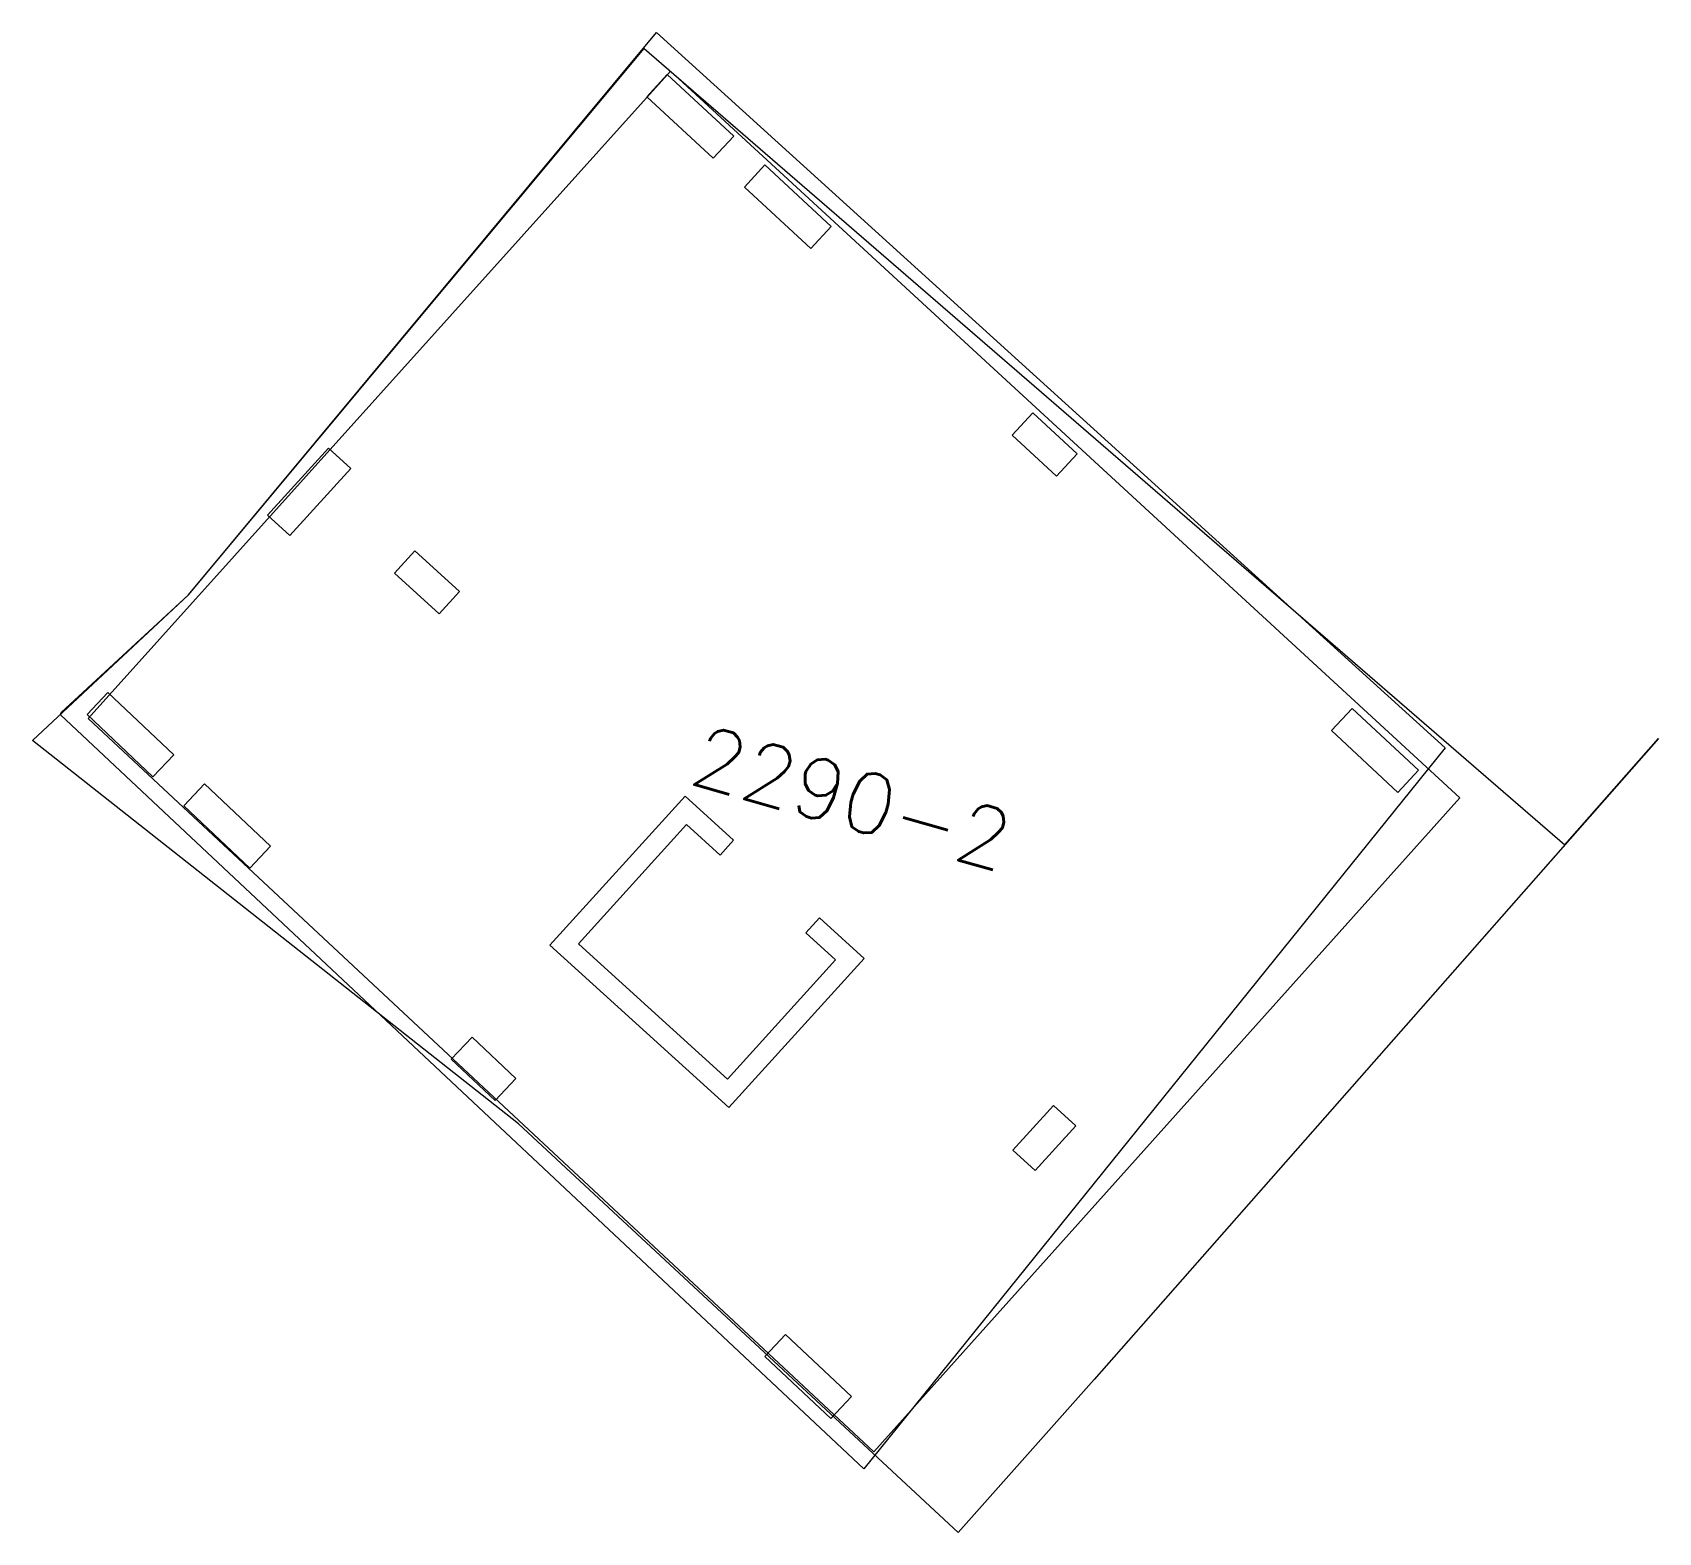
# Model space of a CAD drawing. Header units: metres. Extents: x 7512532 to 7512548.2, y 4692077.1 to 4692092.
import ezdxf

# ---------------------------------------------------------------- set-up
doc = ezdxf.new("R2010")
doc.units = ezdxf.units.M
doc.layers.get('0').update_dxf_attribs({"lineweight": 0})
for name, color, linetype, lineweight in [('AA SHTYLLAT', 1, 'Continuous', 0), ('kati 3 ekzekutim pikat', 1, 'Continuous', 0), ('Nr Parceles Baze', 7, 'Continuous', 0), ('parcela baze', 7, 'Continuous', 0)]:
    doc.layers.add(name, color=color, linetype=linetype, lineweight=lineweight)
doc.styles.get("Standard").update_dxf_attribs({"font": 'simplex.shx'})

msp = doc.modelspace()

# ---------------------------------------------------------------- linework, layer by layer
at = {"color": 5, "flags": 128}
msp.add_lwpolyline([(7512532.328, 4692085.234), (7512533.592, 4692086.406), (7512538.243, 4692091.994), (7512546.082, 4692084.885), (7512540.303, 4692077.718), (7512532.321, 4692085.214)], close=True, dxfattribs=at)
at = {"layer": 'AA SHTYLLAT'}
for points in [[(7512539.011, 4692090.965), (7512538.807, 4692090.745), (7512538.147, 4692091.356), (7512538.35, 4692091.576)], [(7512534.983, 4692087.863), (7512535.206, 4692087.661), (7512534.601, 4692086.994), (7512534.379, 4692087.196)], [(7512536.286, 4692086.438), (7512536.084, 4692086.216), (7512535.64, 4692086.619), (7512535.841, 4692086.841)], [(7512539.01, 4692083.968), (7512538.529, 4692084.404), (7512537.185, 4692082.923), (7512538.963, 4692081.31), (7512540.306, 4692082.792), (7512539.862, 4692083.195), (7512539.728, 4692083.047), (7512540.024, 4692082.778), (7512538.949, 4692081.593), (7512537.616, 4692082.802), (7512537.468, 4692082.936), (7512538.542, 4692084.122), (7512538.876, 4692083.819)], [(7512542.007, 4692080.684), (7512541.785, 4692080.885), (7512542.188, 4692081.33), (7512542.41, 4692081.128)]]:
    msp.add_lwpolyline(points, close=True, dxfattribs=at)
for points, elevation in [([(7512539.981, 4692090.067), (7512539.777, 4692089.846), (7512539.117, 4692090.458), (7512539.321, 4692090.678)], 632.863), ([(7512542.423, 4692087.806), (7512542.219, 4692087.585), (7512541.779, 4692087.993), (7512541.983, 4692088.213)], 632.863), ([(7512533.445, 4692084.816), (7512533.239, 4692084.597), (7512532.584, 4692085.215), (7512532.79, 4692085.433)], 630.603), ([(7512545.816, 4692084.662), (7512545.612, 4692084.442), (7512544.952, 4692085.055), (7512545.156, 4692085.275)], 632.863), ([(7512534.406, 4692083.908), (7512534.201, 4692083.69), (7512533.546, 4692084.307), (7512533.751, 4692084.526)], 630.603), ([(7512536.846, 4692081.598), (7512536.64, 4692081.38), (7512536.204, 4692081.791), (7512536.41, 4692082.01)], 630.603), ([(7512540.181, 4692078.437), (7512539.975, 4692078.219), (7512539.32, 4692078.836), (7512539.526, 4692079.055)], 630.603)]:
    msp.add_lwpolyline(points, close=True, dxfattribs=dict(at, elevation=elevation))
at = {"layer": 'kati 3 ekzekutim pikat', "flags": 128}
msp.add_lwpolyline([(7512540.403, 4692077.886), (7512546.229, 4692084.386), (7512538.384, 4692091.609), (7512532.594, 4692085.176)], close=True, dxfattribs=at)
at = {"layer": 'parcela baze', "flags": 128}
msp.add_lwpolyline([(7512548.202, 4692084.976), (7512542.592, 4692078.606), (7512541.242, 4692077.086), (7512536.872, 4692081.146), (7512532.042, 4692084.956), (7512533.592, 4692086.406), (7512538.122, 4692091.836), (7512547.27, 4692083.92), (7512548.202, 4692084.976)], dxfattribs=at)

# ---------------------------------------------------------------- texts
at = {"layer": 'Nr Parceles Baze'}
msp.add_text('2290-2', height=0.6, rotation=344.039, dxfattribs=at).set_placement((7512538.547, 4692084.54))

doc.saveas('drawing.dxf')
